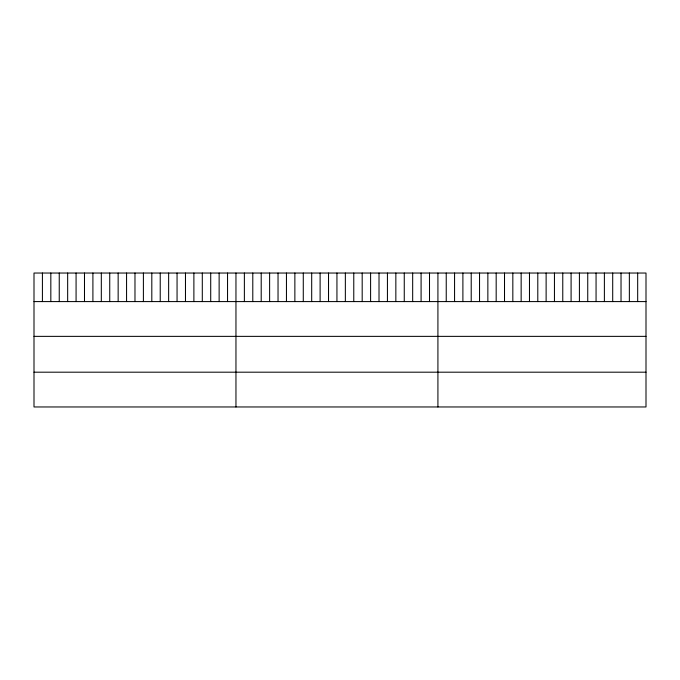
<?xml version="1.0" encoding="UTF-8"?>
<svg xmlns="http://www.w3.org/2000/svg" width="680" height="680" viewBox="0 0 680 680"><rect width="100%" height="100%" fill="white"/><g stroke="black" fill="none" stroke-linecap="round" stroke-linejoin="round"><path stroke-width="1.02" d="M646 301.589L646 406.963L34 406.963L34 273.037L646 273.037L646 301.589L34 301.589M34 336.362L646 336.362M34 372.19L646 372.19M637.678 273.037L637.678 301.589M629.357 273.037L629.357 301.589M621.027 273.037L621.027 301.589M612.706 273.037L612.706 301.589M604.384 273.037L604.384 301.589M596.062 273.037L596.062 301.589M587.741 273.037L587.741 301.589M579.411 273.037L579.411 301.589M571.09 273.037L571.09 301.589M562.768 273.037L562.768 301.589M554.446 273.037L554.446 301.589M546.125 273.037L546.125 301.589M537.795 273.037L537.795 301.589M529.473 273.037L529.473 301.589M521.152 273.037L521.152 301.589M512.831 273.037L512.831 301.589M504.509 273.037L504.509 301.589M496.179 273.037L496.179 301.589M487.858 273.037L487.858 301.589M479.536 273.037L479.536 301.589M471.214 273.037L471.214 301.589M462.893 273.037L462.893 301.589M454.563 273.037L454.563 301.589M446.241 273.037L446.241 301.589M437.92 273.037L437.92 406.963M429.505 273.037L429.505 301.589M421.09 273.037L421.09 301.589M412.675 273.037L412.675 301.589M404.26 273.037L404.26 301.589M395.845 273.037L395.845 301.589M387.43 273.037L387.43 301.589M379.015 273.037L379.015 301.589M370.6 273.037L370.6 301.589M362.185 273.037L362.185 301.589M353.77 273.037L353.77 301.589M345.355 273.037L345.355 301.589M336.94 273.037L336.94 301.589M328.525 273.037L328.525 301.589M320.11 273.037L320.11 301.589M311.695 273.037L311.695 301.589M303.28 273.037L303.28 301.589M294.865 273.037L294.865 301.589M286.45 273.037L286.45 301.589M278.035 273.037L278.035 301.589M269.62 273.037L269.62 301.589M261.205 273.037L261.205 301.589M252.79 273.037L252.79 301.589M244.375 273.037L244.375 301.589M235.96 273.037L235.96 406.963M227.545 273.037L227.545 301.589M219.13 273.037L219.13 301.589M210.715 273.037L210.715 301.589M202.3 273.037L202.3 301.589M193.885 273.037L193.885 301.589M185.47 273.037L185.47 301.589M177.055 273.037L177.055 301.589M168.64 273.037L168.64 301.589M160.225 273.037L160.225 301.589M151.81 273.037L151.81 301.589M143.395 273.037L143.395 301.589M134.98 273.037L134.98 301.589M126.565 273.037L126.565 301.589M118.15 273.037L118.15 301.589M109.735 273.037L109.735 301.589M101.32 273.037L101.32 301.589M92.905 273.037L92.905 301.589M84.49 273.037L84.49 301.589M76.075 273.037L76.075 301.589M67.66 273.037L67.66 301.589M59.245 273.037L59.245 301.589M50.83 273.037L50.83 301.589M42.415 273.037L42.415 301.589"/></g></svg>
